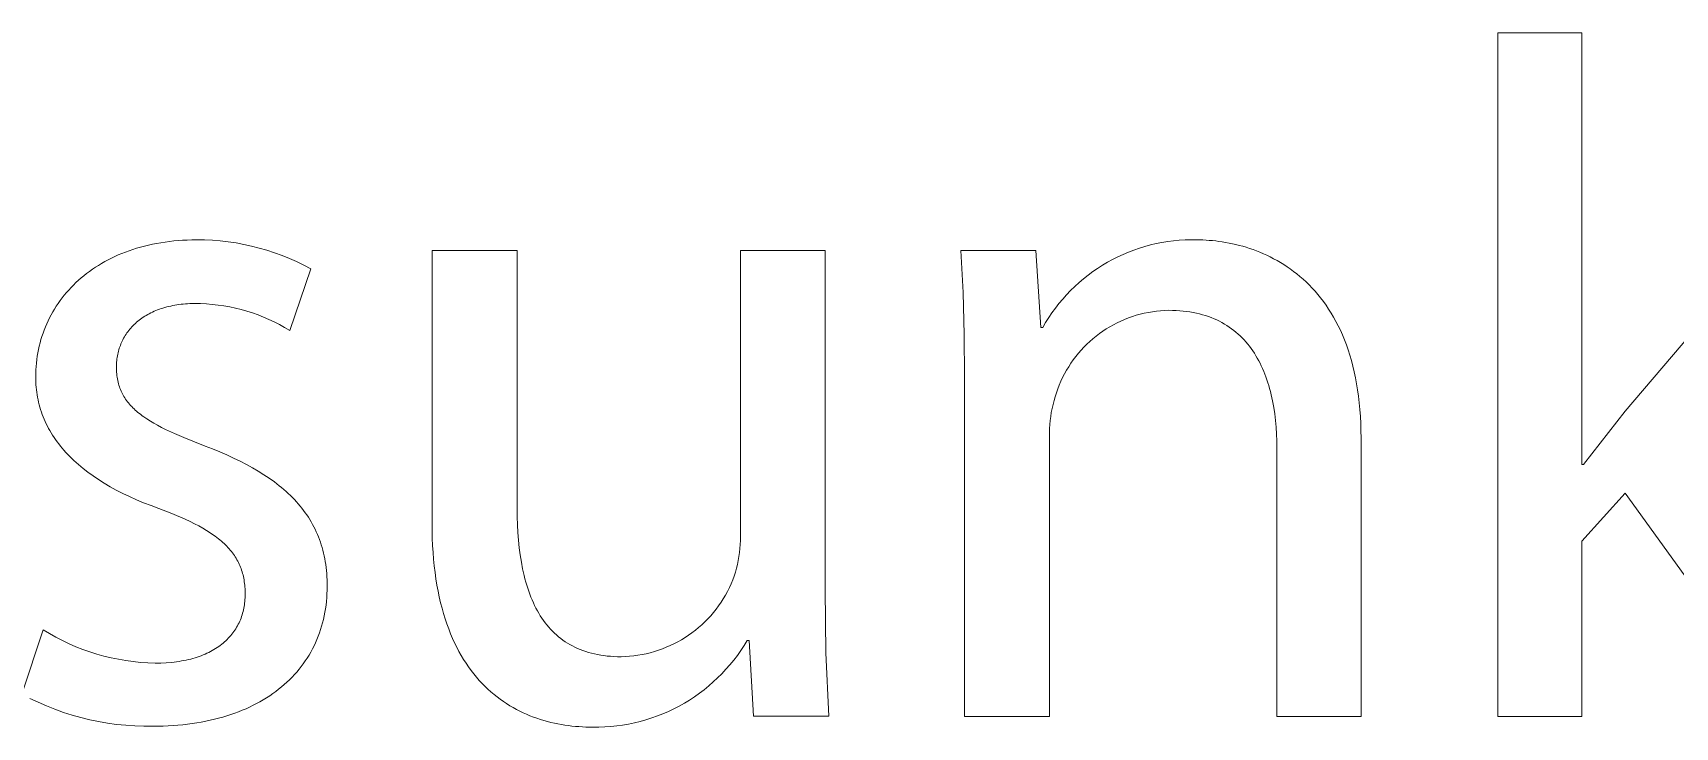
# Model space of a CAD drawing. Header units: millimetres. Extents: x -1283 to 2747, y -259 to 2557.
# Drawn here: x 1832.7 to 1901.5, y -191.6 to -162.5 of the extents above; entities that cross this region are included whole.
import ezdxf

# ---------------------------------------------------------------- set-up
doc = ezdxf.new("R2010")
doc.units = ezdxf.units.MM
doc.header["$MEASUREMENT"] = 0
doc.layers.add('Domyślny', color=7, linetype='Continuous', true_color=0x000000)

msp = doc.modelspace()

# ---------------------------------------------------------------- linework, layer by layer
at = {"layer": 'Domyślny', "color": 18, "lineweight": 15, "true_color": 0x000000}
for p, q in [((1894.055, -191.175), (1894.055, -162.522)), ((1894.055, -162.522), (1897.571, -162.522)), ((1897.571, -162.522), (1897.571, -180.613)), ((1837.86, -171.349), (1838.036, -171.318)), ((1838.036, -171.318), (1838.214, -171.291)), ((1838.214, -171.291), (1838.394, -171.267)), ((1838.394, -171.267), (1838.577, -171.247)), ((1838.577, -171.247), (1838.763, -171.23)), ((1838.763, -171.23), (1838.951, -171.217)), ((1838.951, -171.217), (1839.142, -171.208)), ((1839.142, -171.208), (1839.335, -171.202)), ((1839.335, -171.202), (1839.531, -171.2)), ((1839.531, -171.2), (1839.864, -171.204)), ((1839.864, -171.204), (1840.197, -171.219)), ((1840.197, -171.219), (1840.528, -171.245)), ((1840.528, -171.245), (1840.859, -171.283)), ((1840.859, -171.283), (1841.189, -171.331)), ((1841.189, -171.331), (1841.516, -171.391)), ((1879.746, -171.358), (1879.985, -171.311)), ((1879.985, -171.311), (1880.226, -171.272)), ((1880.226, -171.272), (1880.468, -171.241)), ((1880.468, -171.241), (1880.711, -171.218)), ((1880.711, -171.218), (1880.954, -171.204)), ((1880.954, -171.204), (1881.198, -171.198)), ((1881.198, -171.198), (1881.442, -171.2)), ((1881.442, -171.2), (1881.57, -171.201)), ((1881.57, -171.201), (1881.699, -171.205)), ((1881.699, -171.205), (1881.831, -171.211)), ((1881.831, -171.211), (1881.964, -171.22)), ((1881.964, -171.22), (1882.099, -171.231)), ((1882.099, -171.231), (1882.236, -171.246)), ((1882.236, -171.246), (1882.373, -171.263)), ((1882.373, -171.263), (1882.513, -171.283)), ((1882.513, -171.283), (1882.653, -171.306)), ((1882.653, -171.306), (1882.794, -171.332)), ((1882.794, -171.332), (1882.936, -171.361)), ((1835.825, -172.039), (1835.964, -171.968)), ((1835.964, -171.968), (1836.107, -171.9)), ((1836.107, -171.9), (1836.253, -171.834)), ((1836.253, -171.834), (1836.401, -171.772)), ((1836.401, -171.772), (1836.552, -171.712)), ((1836.552, -171.712), (1836.706, -171.656)), ((1836.706, -171.656), (1836.863, -171.603)), ((1836.863, -171.603), (1837.022, -171.552)), ((1837.022, -171.552), (1837.185, -171.505)), ((1837.185, -171.505), (1837.35, -171.461)), ((1837.35, -171.461), (1837.517, -171.42)), ((1837.517, -171.42), (1837.687, -171.383)), ((1837.687, -171.383), (1837.86, -171.349)), ((1841.516, -171.391), (1841.841, -171.461)), ((1841.841, -171.461), (1842.164, -171.543)), ((1842.164, -171.543), (1842.484, -171.635)), ((1842.484, -171.635), (1842.801, -171.738)), ((1842.801, -171.738), (1843.114, -171.851)), ((1843.114, -171.851), (1843.423, -171.975)), ((1843.423, -171.975), (1843.727, -172.109)), ((1849.401, -183.077), (1849.401, -171.643)), ((1849.401, -171.643), (1852.97, -171.643)), ((1852.97, -171.643), (1852.97, -182.46)), ((1862.325, -183.628), (1862.325, -171.643)), ((1862.325, -171.643), (1865.868, -171.643)), ((1865.868, -171.643), (1865.868, -185.855)), ((1871.649, -173.408), (1871.551, -171.643)), ((1871.551, -171.643), (1874.705, -171.643)), ((1874.705, -171.643), (1874.906, -174.877)), ((1877.702, -172.139), (1877.916, -172.022)), ((1877.916, -172.022), (1878.134, -171.912)), ((1878.134, -171.912), (1878.356, -171.81)), ((1878.356, -171.81), (1878.58, -171.715)), ((1878.58, -171.715), (1878.808, -171.628)), ((1878.808, -171.628), (1879.039, -171.549)), ((1879.039, -171.549), (1879.272, -171.477)), ((1879.272, -171.477), (1879.508, -171.414)), ((1879.508, -171.414), (1879.746, -171.358)), ((1882.936, -171.361), (1883.079, -171.394)), ((1883.079, -171.394), (1883.223, -171.43)), ((1883.223, -171.43), (1883.367, -171.469)), ((1883.367, -171.469), (1883.511, -171.512)), ((1883.511, -171.512), (1883.656, -171.558)), ((1883.656, -171.558), (1883.801, -171.608)), ((1883.801, -171.608), (1883.945, -171.662)), ((1883.945, -171.662), (1884.09, -171.719)), ((1884.09, -171.719), (1884.234, -171.781)), ((1884.234, -171.781), (1884.378, -171.846)), ((1884.378, -171.846), (1884.522, -171.915)), ((1884.522, -171.915), (1884.664, -171.989)), ((1884.664, -171.989), (1884.806, -172.066)), ((1899.396, -178.385), (1905.113, -171.648)), ((1834.698, -172.798), (1834.811, -172.703)), ((1834.811, -172.703), (1834.927, -172.612)), ((1834.927, -172.612), (1835.046, -172.522)), ((1835.046, -172.522), (1835.169, -172.435)), ((1835.169, -172.435), (1835.294, -172.351)), ((1835.294, -172.351), (1835.422, -172.269)), ((1835.422, -172.269), (1835.553, -172.189)), ((1835.553, -172.189), (1835.688, -172.113)), ((1835.688, -172.113), (1835.825, -172.039)), ((1844.322, -172.408), (1843.436, -174.998)), ((1843.727, -172.109), (1844.027, -172.254)), ((1844.027, -172.254), (1844.322, -172.408)), ((1876.698, -172.83), (1876.889, -172.678)), ((1876.889, -172.678), (1877.086, -172.533)), ((1877.086, -172.533), (1877.287, -172.395)), ((1877.287, -172.395), (1877.492, -172.263)), ((1877.492, -172.263), (1877.702, -172.139)), ((1884.806, -172.066), (1884.947, -172.148)), ((1884.947, -172.148), (1885.087, -172.234)), ((1885.087, -172.234), (1885.225, -172.325)), ((1885.225, -172.325), (1885.363, -172.42)), ((1885.363, -172.42), (1885.499, -172.52)), ((1885.499, -172.52), (1885.633, -172.624)), ((1885.633, -172.624), (1885.765, -172.734)), ((1834.083, -173.411), (1834.177, -173.304)), ((1834.177, -173.304), (1834.275, -173.198)), ((1834.275, -173.198), (1834.376, -173.095)), ((1834.376, -173.095), (1834.48, -172.993)), ((1834.48, -172.993), (1834.587, -172.894)), ((1834.587, -172.894), (1834.698, -172.798)), ((1871.703, -175.176), (1871.649, -173.408)), ((1875.988, -173.499), (1876.157, -173.323)), ((1876.157, -173.323), (1876.332, -173.152)), ((1876.332, -173.152), (1876.512, -172.988)), ((1876.512, -172.988), (1876.698, -172.83)), ((1885.765, -172.734), (1885.896, -172.847)), ((1885.896, -172.847), (1886.025, -172.966)), ((1886.025, -172.966), (1886.152, -173.09)), ((1886.152, -173.09), (1886.276, -173.219)), ((1886.276, -173.219), (1886.398, -173.353)), ((1886.398, -173.353), (1886.518, -173.492)), ((1833.582, -174.099), (1833.658, -173.98)), ((1833.658, -173.98), (1833.736, -173.862)), ((1833.736, -173.862), (1833.818, -173.747)), ((1833.818, -173.747), (1833.903, -173.633)), ((1833.903, -173.633), (1833.991, -173.521)), ((1833.991, -173.521), (1834.083, -173.411)), ((1838.05, -174.082), (1837.975, -174.108)), ((1838.127, -174.057), (1838.05, -174.082)), ((1838.205, -174.034), (1838.127, -174.057)), ((1838.285, -174.012), (1838.205, -174.034)), ((1838.366, -173.992), (1838.285, -174.012)), ((1838.449, -173.973), (1838.366, -173.992)), ((1838.533, -173.956), (1838.449, -173.973)), ((1838.618, -173.94), (1838.533, -173.956)), ((1838.705, -173.926), (1838.618, -173.94)), ((1838.793, -173.913), (1838.705, -173.926)), ((1838.883, -173.902), (1838.793, -173.913)), ((1838.974, -173.892), (1838.883, -173.902)), ((1839.067, -173.885), (1838.974, -173.892)), ((1839.16, -173.879), (1839.067, -173.885)), ((1839.256, -173.874), (1839.16, -173.879)), ((1839.352, -173.872), (1839.256, -173.874)), ((1839.451, -173.871), (1839.352, -173.872)), ((1839.697, -173.874), (1839.451, -173.871)), ((1839.944, -173.885), (1839.697, -173.874)), ((1840.19, -173.904), (1839.944, -173.885)), ((1840.435, -173.932), (1840.19, -173.904)), ((1840.68, -173.967), (1840.435, -173.932)), ((1840.923, -174.011), (1840.68, -173.967)), ((1841.164, -174.062), (1840.923, -174.011)), ((1841.404, -174.121), (1841.164, -174.062)), ((1875.376, -174.258), (1875.519, -174.06)), ((1875.519, -174.06), (1875.669, -173.868)), ((1875.669, -173.868), (1875.826, -173.68)), ((1875.826, -173.68), (1875.988, -173.499)), ((1886.518, -173.492), (1886.634, -173.637)), ((1886.634, -173.637), (1886.749, -173.787)), ((1886.749, -173.787), (1886.86, -173.942)), ((1886.86, -173.942), (1886.968, -174.103)), ((1833.201, -174.851), (1833.256, -174.722)), ((1833.256, -174.722), (1833.315, -174.594)), ((1833.315, -174.594), (1833.376, -174.468)), ((1833.376, -174.468), (1833.442, -174.343)), ((1833.442, -174.343), (1833.51, -174.22)), ((1833.51, -174.22), (1833.582, -174.099)), ((1836.922, -174.749), (1836.874, -174.796)), ((1836.972, -174.702), (1836.922, -174.749)), ((1837.023, -174.656), (1836.972, -174.702)), ((1837.076, -174.611), (1837.023, -174.656)), ((1837.13, -174.567), (1837.076, -174.611)), ((1837.186, -174.525), (1837.13, -174.567)), ((1837.244, -174.483), (1837.186, -174.525)), ((1837.303, -174.443), (1837.244, -174.483)), ((1837.363, -174.404), (1837.303, -174.443)), ((1837.425, -174.366), (1837.363, -174.404)), ((1837.489, -174.329), (1837.425, -174.366)), ((1837.554, -174.294), (1837.489, -174.329)), ((1837.62, -174.26), (1837.554, -174.294)), ((1837.688, -174.227), (1837.62, -174.26)), ((1837.757, -174.195), (1837.688, -174.227)), ((1837.828, -174.165), (1837.757, -174.195)), ((1837.901, -174.136), (1837.828, -174.165)), ((1837.975, -174.108), (1837.901, -174.136)), ((1841.641, -174.188), (1841.404, -174.121)), ((1841.877, -174.263), (1841.641, -174.188)), ((1842.109, -174.346), (1841.877, -174.263)), ((1842.339, -174.436), (1842.109, -174.346)), ((1842.566, -174.534), (1842.339, -174.436)), ((1842.789, -174.639), (1842.566, -174.534)), ((1843.009, -174.752), (1842.789, -174.639)), ((1843.225, -174.871), (1843.009, -174.752)), ((1874.987, -174.877), (1875.11, -174.666)), ((1875.11, -174.666), (1875.239, -174.46)), ((1875.239, -174.46), (1875.376, -174.258)), ((1877.95, -174.758), (1877.799, -174.843)), ((1878.104, -174.678), (1877.95, -174.758)), ((1878.261, -174.604), (1878.104, -174.678)), ((1878.419, -174.535), (1878.261, -174.604)), ((1878.581, -174.471), (1878.419, -174.535)), ((1878.744, -174.413), (1878.581, -174.471)), ((1878.909, -174.361), (1878.744, -174.413)), ((1879.076, -174.315), (1878.909, -174.361)), ((1879.244, -174.274), (1879.076, -174.315)), ((1879.414, -174.239), (1879.244, -174.274)), ((1879.585, -174.21), (1879.414, -174.239)), ((1879.756, -174.187), (1879.585, -174.21)), ((1879.929, -174.169), (1879.756, -174.187)), ((1880.102, -174.158), (1879.929, -174.169)), ((1880.275, -174.153), (1880.102, -174.158)), ((1880.43, -174.155), (1880.275, -174.153)), ((1880.582, -174.16), (1880.43, -174.155)), ((1880.73, -174.17), (1880.582, -174.16)), ((1880.876, -174.183), (1880.73, -174.17)), ((1881.019, -174.2), (1880.876, -174.183)), ((1881.158, -174.22), (1881.019, -174.2)), ((1881.295, -174.244), (1881.158, -174.22)), ((1881.428, -174.271), (1881.295, -174.244)), ((1881.559, -174.302), (1881.428, -174.271)), ((1881.687, -174.336), (1881.559, -174.302)), ((1881.811, -174.374), (1881.687, -174.336)), ((1881.933, -174.415), (1881.811, -174.374)), ((1882.052, -174.459), (1881.933, -174.415)), ((1882.168, -174.507), (1882.052, -174.459)), ((1882.281, -174.557), (1882.168, -174.507)), ((1882.391, -174.611), (1882.281, -174.557)), ((1882.499, -174.668), (1882.391, -174.611)), ((1882.603, -174.727), (1882.499, -174.668)), ((1882.705, -174.79), (1882.603, -174.727)), ((1886.968, -174.103), (1887.073, -174.269)), ((1887.073, -174.269), (1887.175, -174.441)), ((1887.175, -174.441), (1887.274, -174.619)), ((1887.274, -174.619), (1887.368, -174.803)), ((1832.976, -175.519), (1833.014, -175.383)), ((1833.014, -175.383), (1833.056, -175.248)), ((1833.056, -175.248), (1833.101, -175.114)), ((1833.101, -175.114), (1833.149, -174.982)), ((1833.149, -174.982), (1833.201, -174.851)), ((1836.419, -175.442), (1836.391, -175.501)), ((1836.448, -175.384), (1836.419, -175.442)), ((1836.479, -175.326), (1836.448, -175.384)), ((1836.511, -175.269), (1836.479, -175.326)), ((1836.545, -175.213), (1836.511, -175.269)), ((1836.581, -175.158), (1836.545, -175.213)), ((1836.618, -175.104), (1836.581, -175.158)), ((1836.657, -175.05), (1836.618, -175.104)), ((1836.697, -174.998), (1836.657, -175.05)), ((1836.739, -174.946), (1836.697, -174.998)), ((1836.782, -174.895), (1836.739, -174.946)), ((1836.827, -174.845), (1836.782, -174.895)), ((1836.874, -174.796), (1836.827, -174.845)), ((1843.436, -174.998), (1843.225, -174.871)), ((1871.712, -176.944), (1871.703, -175.176)), ((1874.906, -174.877), (1874.987, -174.877)), ((1876.963, -175.457), (1876.837, -175.575)), ((1877.093, -175.343), (1876.963, -175.457)), ((1877.227, -175.233), (1877.093, -175.343)), ((1877.365, -175.128), (1877.227, -175.233)), ((1877.507, -175.028), (1877.365, -175.128)), ((1877.651, -174.933), (1877.507, -175.028)), ((1877.799, -174.843), (1877.651, -174.933)), ((1882.804, -174.856), (1882.705, -174.79)), ((1882.901, -174.924), (1882.804, -174.856)), ((1882.995, -174.996), (1882.901, -174.924)), ((1883.086, -175.07), (1882.995, -174.996)), ((1883.174, -175.147), (1883.086, -175.07)), ((1883.26, -175.227), (1883.174, -175.147)), ((1883.343, -175.309), (1883.26, -175.227)), ((1883.424, -175.394), (1883.343, -175.309)), ((1883.502, -175.481), (1883.424, -175.394)), ((1887.368, -174.803), (1887.46, -174.992)), ((1887.46, -174.992), (1887.547, -175.188)), ((1887.547, -175.188), (1887.631, -175.39)), ((1887.631, -175.39), (1887.71, -175.598)), ((1832.84, -176.219), (1832.86, -176.077)), ((1832.86, -176.077), (1832.884, -175.936)), ((1832.884, -175.936), (1832.911, -175.796)), ((1832.911, -175.796), (1832.942, -175.657)), ((1832.942, -175.657), (1832.976, -175.519)), ((1836.207, -176.128), (1836.197, -176.193)), ((1836.218, -176.062), (1836.207, -176.128)), ((1836.23, -175.998), (1836.218, -176.062)), ((1836.245, -175.934), (1836.23, -175.998)), ((1836.261, -175.87), (1836.245, -175.934)), ((1836.278, -175.807), (1836.261, -175.87)), ((1836.298, -175.745), (1836.278, -175.807)), ((1836.319, -175.683), (1836.298, -175.745)), ((1836.341, -175.622), (1836.319, -175.683)), ((1836.365, -175.561), (1836.341, -175.622)), ((1836.391, -175.501), (1836.365, -175.561)), ((1876.374, -176.09), (1876.27, -176.229)), ((1876.483, -175.956), (1876.374, -176.09)), ((1876.596, -175.825), (1876.483, -175.956)), ((1876.714, -175.698), (1876.596, -175.825)), ((1876.837, -175.575), (1876.714, -175.698)), ((1883.578, -175.571), (1883.502, -175.481)), ((1883.651, -175.663), (1883.578, -175.571)), ((1883.721, -175.758), (1883.651, -175.663)), ((1883.789, -175.855), (1883.721, -175.758)), ((1883.855, -175.955), (1883.789, -175.855)), ((1883.918, -176.056), (1883.855, -175.955)), ((1883.979, -176.16), (1883.918, -176.056)), ((1884.037, -176.266), (1883.979, -176.16)), ((1887.71, -175.598), (1887.785, -175.812)), ((1887.785, -175.812), (1887.856, -176.032)), ((1887.856, -176.032), (1887.923, -176.259)), ((1832.794, -176.944), (1832.796, -176.797)), ((1832.796, -176.797), (1832.801, -176.651)), ((1832.801, -176.651), (1832.811, -176.506)), ((1832.811, -176.506), (1832.823, -176.362)), ((1832.823, -176.362), (1832.84, -176.219)), ((1836.177, -176.46), (1836.176, -176.528)), ((1836.176, -176.528), (1836.177, -176.604)), ((1836.179, -176.393), (1836.177, -176.46)), ((1836.177, -176.604), (1836.179, -176.678)), ((1836.184, -176.326), (1836.179, -176.393)), ((1836.179, -176.678), (1836.184, -176.751)), ((1836.19, -176.259), (1836.184, -176.326)), ((1836.184, -176.751), (1836.19, -176.822)), ((1836.197, -176.193), (1836.19, -176.259)), ((1836.19, -176.822), (1836.197, -176.893)), ((1875.902, -176.816), (1875.823, -176.97)), ((1875.987, -176.664), (1875.902, -176.816)), ((1876.076, -176.516), (1875.987, -176.664)), ((1876.171, -176.371), (1876.076, -176.516)), ((1876.27, -176.229), (1876.171, -176.371)), ((1884.093, -176.375), (1884.037, -176.266)), ((1884.147, -176.485), (1884.093, -176.375)), ((1884.198, -176.597), (1884.147, -176.485)), ((1884.247, -176.712), (1884.198, -176.597)), ((1884.294, -176.828), (1884.247, -176.712)), ((1884.339, -176.946), (1884.294, -176.828)), ((1887.923, -176.259), (1887.985, -176.492)), ((1887.985, -176.492), (1888.042, -176.732)), ((1888.042, -176.732), (1888.094, -176.978)), ((1832.795, -177.053), (1832.794, -176.944)), ((1832.799, -177.162), (1832.795, -177.053)), ((1832.805, -177.27), (1832.799, -177.162)), ((1832.813, -177.377), (1832.805, -177.27)), ((1832.824, -177.484), (1832.813, -177.377)), ((1832.838, -177.59), (1832.824, -177.484)), ((1836.197, -176.893), (1836.207, -176.962)), ((1836.207, -176.962), (1836.218, -177.03)), ((1836.218, -177.03), (1836.231, -177.097)), ((1836.231, -177.097), (1836.246, -177.163)), ((1836.246, -177.163), (1836.262, -177.228)), ((1836.262, -177.228), (1836.281, -177.291)), ((1836.281, -177.291), (1836.301, -177.354)), ((1836.301, -177.354), (1836.322, -177.416)), ((1836.322, -177.416), (1836.346, -177.477)), ((1836.346, -177.477), (1836.371, -177.536)), ((1836.371, -177.536), (1836.398, -177.595)), ((1871.712, -191.183), (1871.712, -176.944)), ((1875.619, -177.447), (1875.562, -177.611)), ((1875.682, -177.286), (1875.619, -177.447)), ((1875.75, -177.127), (1875.682, -177.286)), ((1875.823, -176.97), (1875.75, -177.127)), ((1884.381, -177.066), (1884.339, -176.946)), ((1884.421, -177.187), (1884.381, -177.066)), ((1884.459, -177.311), (1884.421, -177.187)), ((1884.495, -177.436), (1884.459, -177.311)), ((1884.529, -177.563), (1884.495, -177.436)), ((1888.094, -176.978), (1888.142, -177.232)), ((1888.142, -177.232), (1888.184, -177.491)), ((1888.184, -177.491), (1888.221, -177.758)), ((1832.853, -177.695), (1832.838, -177.59)), ((1832.872, -177.8), (1832.853, -177.695)), ((1832.892, -177.905), (1832.872, -177.8)), ((1832.916, -178.008), (1832.892, -177.905)), ((1832.941, -178.111), (1832.916, -178.008)), ((1832.969, -178.213), (1832.941, -178.111)), ((1833, -178.315), (1832.969, -178.213)), ((1836.398, -177.595), (1836.427, -177.653)), ((1836.427, -177.653), (1836.458, -177.71)), ((1836.458, -177.71), (1836.49, -177.766)), ((1836.49, -177.766), (1836.525, -177.822)), ((1836.525, -177.822), (1836.561, -177.876)), ((1836.561, -177.876), (1836.599, -177.93)), ((1836.599, -177.93), (1836.638, -177.983)), ((1836.638, -177.983), (1836.68, -178.036)), ((1836.68, -178.036), (1836.723, -178.087)), ((1836.723, -178.087), (1836.768, -178.138)), ((1836.768, -178.138), (1836.815, -178.189)), ((1836.815, -178.189), (1836.864, -178.239)), ((1875.419, -178.101), (1875.382, -178.266)), ((1875.462, -177.938), (1875.419, -178.101)), ((1875.51, -177.776), (1875.462, -177.938)), ((1875.562, -177.611), (1875.51, -177.776)), ((1884.561, -177.691), (1884.529, -177.563)), ((1884.59, -177.821), (1884.561, -177.691)), ((1884.618, -177.953), (1884.59, -177.821)), ((1884.666, -178.22), (1884.618, -177.953)), ((1884.707, -178.492), (1884.666, -178.22)), ((1888.221, -177.758), (1888.253, -178.032)), ((1888.253, -178.032), (1888.279, -178.313)), ((1833.033, -178.416), (1833, -178.315)), ((1833.069, -178.516), (1833.033, -178.416)), ((1833.107, -178.616), (1833.069, -178.516)), ((1833.147, -178.714), (1833.107, -178.616)), ((1833.19, -178.813), (1833.147, -178.714)), ((1833.236, -178.91), (1833.19, -178.813)), ((1833.284, -179.007), (1833.236, -178.91)), ((1836.864, -178.239), (1836.915, -178.288)), ((1836.915, -178.288), (1836.968, -178.336)), ((1836.968, -178.336), (1837.022, -178.385)), ((1837.022, -178.385), (1837.078, -178.432)), ((1837.078, -178.432), (1837.137, -178.479)), ((1837.137, -178.479), (1837.197, -178.526)), ((1837.197, -178.526), (1837.259, -178.572)), ((1837.259, -178.572), (1837.322, -178.618)), ((1837.322, -178.618), (1837.456, -178.708)), ((1837.456, -178.708), (1837.597, -178.798)), ((1837.597, -178.798), (1837.745, -178.886)), ((1837.745, -178.886), (1837.901, -178.973)), ((1875.301, -178.766), (1875.285, -178.934)), ((1875.322, -178.598), (1875.301, -178.766)), ((1875.349, -178.432), (1875.322, -178.598)), ((1875.382, -178.266), (1875.349, -178.432)), ((1884.74, -178.77), (1884.707, -178.492)), ((1884.765, -179.052), (1884.74, -178.77)), ((1888.279, -178.313), (1888.3, -178.601)), ((1888.3, -178.601), (1888.315, -178.896)), ((1888.315, -178.896), (1888.324, -179.198)), ((1897.652, -180.613), (1899.396, -178.385)), ((1833.334, -179.103), (1833.284, -179.007)), ((1833.387, -179.198), (1833.334, -179.103)), ((1833.443, -179.293), (1833.387, -179.198)), ((1833.501, -179.386), (1833.443, -179.293)), ((1833.562, -179.48), (1833.501, -179.386)), ((1833.625, -179.572), (1833.562, -179.48)), ((1833.69, -179.663), (1833.625, -179.572)), ((1837.901, -178.973), (1838.065, -179.06)), ((1838.065, -179.06), (1838.237, -179.146)), ((1838.237, -179.146), (1838.604, -179.317)), ((1838.604, -179.317), (1839.002, -179.49)), ((1839.002, -179.49), (1839.893, -179.843)), ((1875.274, -179.103), (1875.269, -179.271)), ((1875.269, -179.271), (1875.269, -179.44)), ((1875.269, -179.44), (1875.269, -191.183)), ((1875.285, -178.934), (1875.274, -179.103)), ((1884.783, -179.339), (1884.765, -179.052)), ((1884.794, -179.629), (1884.783, -179.339)), ((1888.324, -179.198), (1888.327, -179.507)), ((1888.327, -179.507), (1888.327, -191.183)), ((1833.759, -179.754), (1833.69, -179.663)), ((1833.829, -179.844), (1833.759, -179.754)), ((1833.903, -179.934), (1833.829, -179.844)), ((1833.979, -180.022), (1833.903, -179.934)), ((1834.057, -180.11), (1833.979, -180.022)), ((1834.138, -180.197), (1834.057, -180.11)), ((1834.222, -180.283), (1834.138, -180.197)), ((1834.308, -180.368), (1834.222, -180.283)), ((1839.893, -179.843), (1840.206, -179.965)), ((1840.206, -179.965), (1840.508, -180.089)), ((1840.508, -180.089), (1840.801, -180.217)), ((1840.801, -180.217), (1841.084, -180.347)), ((1884.797, -179.923), (1884.794, -179.629)), ((1884.797, -191.183), (1884.797, -179.923)), ((1834.397, -180.452), (1834.308, -180.368)), ((1834.488, -180.536), (1834.397, -180.452)), ((1834.582, -180.619), (1834.488, -180.536)), ((1834.678, -180.701), (1834.582, -180.619)), ((1834.778, -180.782), (1834.678, -180.701)), ((1834.984, -180.942), (1834.778, -180.782)), ((1835.2, -181.098), (1834.984, -180.942)), ((1841.084, -180.347), (1841.358, -180.479)), ((1841.358, -180.479), (1841.621, -180.615)), ((1841.621, -180.615), (1841.875, -180.755)), ((1841.875, -180.755), (1842.119, -180.897)), ((1842.119, -180.897), (1842.353, -181.043)), ((1897.571, -180.613), (1897.652, -180.613)), ((1835.427, -181.251), (1835.2, -181.098)), ((1835.665, -181.4), (1835.427, -181.251)), ((1835.913, -181.546), (1835.665, -181.4)), ((1836.171, -181.688), (1835.913, -181.546)), ((1842.353, -181.043), (1842.578, -181.193)), ((1842.578, -181.193), (1842.793, -181.347)), ((1842.793, -181.347), (1842.896, -181.425)), ((1842.896, -181.425), (1842.998, -181.505)), ((1842.998, -181.505), (1843.096, -181.585)), ((1843.096, -181.585), (1843.193, -181.666)), ((1836.44, -181.826), (1836.171, -181.688)), ((1836.72, -181.96), (1836.44, -181.826)), ((1837.011, -182.091), (1836.72, -181.96)), ((1837.312, -182.218), (1837.011, -182.091)), ((1837.625, -182.341), (1837.312, -182.218)), ((1837.947, -182.46), (1837.625, -182.341)), ((1843.193, -181.666), (1843.286, -181.749)), ((1843.286, -181.749), (1843.378, -181.833)), ((1843.378, -181.833), (1843.467, -181.917)), ((1843.467, -181.917), (1843.553, -182.003)), ((1843.553, -182.003), (1843.637, -182.09)), ((1843.637, -182.09), (1843.718, -182.178)), ((1843.718, -182.178), (1843.797, -182.267)), ((1843.797, -182.267), (1843.874, -182.358)), ((1899.396, -181.821), (1897.571, -183.834)), ((1906.133, -191.175), (1899.396, -181.821)), ((1838.422, -182.641), (1837.947, -182.46)), ((1838.858, -182.823), (1838.422, -182.641)), ((1839.063, -182.914), (1838.858, -182.823)), ((1839.259, -183.006), (1839.063, -182.914)), ((1839.445, -183.098), (1839.259, -183.006)), ((1843.874, -182.358), (1843.948, -182.45)), ((1843.948, -182.45), (1844.019, -182.543)), ((1844.019, -182.543), (1844.088, -182.637)), ((1844.088, -182.637), (1844.155, -182.732)), ((1844.155, -182.732), (1844.219, -182.829)), ((1844.219, -182.829), (1844.281, -182.927)), ((1844.281, -182.927), (1844.34, -183.026)), ((1844.34, -183.026), (1844.396, -183.127)), ((1852.97, -182.46), (1852.974, -182.804)), ((1852.974, -182.804), (1852.984, -183.14)), ((1839.623, -183.192), (1839.445, -183.098)), ((1839.793, -183.286), (1839.623, -183.192)), ((1839.953, -183.382), (1839.793, -183.286)), ((1840.106, -183.479), (1839.953, -183.382)), ((1840.25, -183.577), (1840.106, -183.479)), ((1840.319, -183.626), (1840.25, -183.577)), ((1840.386, -183.677), (1840.319, -183.626)), ((1840.451, -183.727), (1840.386, -183.677)), ((1840.514, -183.778), (1840.451, -183.727)), ((1844.396, -183.127), (1844.45, -183.229)), ((1844.45, -183.229), (1844.502, -183.333)), ((1844.502, -183.333), (1844.551, -183.438)), ((1844.551, -183.438), (1844.598, -183.544)), ((1844.598, -183.544), (1844.642, -183.652)), ((1844.642, -183.652), (1844.683, -183.761)), ((1849.411, -183.704), (1849.401, -183.077)), ((1849.424, -184.006), (1849.411, -183.704)), ((1852.984, -183.14), (1853.001, -183.469)), ((1853.001, -183.469), (1853.025, -183.79)), ((1862.323, -183.797), (1862.325, -183.628)), ((1840.575, -183.829), (1840.514, -183.778)), ((1840.634, -183.881), (1840.575, -183.829)), ((1840.691, -183.934), (1840.634, -183.881)), ((1840.746, -183.987), (1840.691, -183.934)), ((1840.799, -184.04), (1840.746, -183.987)), ((1840.85, -184.094), (1840.799, -184.04)), ((1840.899, -184.148), (1840.85, -184.094)), ((1840.947, -184.204), (1840.899, -184.148)), ((1840.992, -184.259), (1840.947, -184.204)), ((1841.036, -184.316), (1840.992, -184.259)), ((1841.078, -184.373), (1841.036, -184.316)), ((1841.118, -184.43), (1841.078, -184.373)), ((1844.683, -183.761), (1844.722, -183.872)), ((1844.722, -183.872), (1844.759, -183.984)), ((1844.759, -183.984), (1844.793, -184.097)), ((1844.793, -184.097), (1844.825, -184.213)), ((1844.825, -184.213), (1844.854, -184.329)), ((1844.854, -184.329), (1844.88, -184.448)), ((1849.443, -184.301), (1849.424, -184.006)), ((1849.466, -184.589), (1849.443, -184.301)), ((1853.025, -183.79), (1853.057, -184.104)), ((1853.057, -184.104), (1853.096, -184.409)), ((1853.096, -184.409), (1853.142, -184.706)), ((1862.26, -184.471), (1862.284, -184.303)), ((1862.284, -184.303), (1862.302, -184.135)), ((1862.302, -184.135), (1862.315, -183.966)), ((1862.315, -183.966), (1862.323, -183.797)), ((1897.571, -183.834), (1897.571, -191.175)), ((1841.156, -184.489), (1841.118, -184.43)), ((1841.193, -184.548), (1841.156, -184.489)), ((1841.227, -184.607), (1841.193, -184.548)), ((1841.26, -184.668), (1841.227, -184.607)), ((1841.292, -184.729), (1841.26, -184.668)), ((1841.321, -184.791), (1841.292, -184.729)), ((1841.349, -184.854), (1841.321, -184.791)), ((1841.375, -184.917), (1841.349, -184.854)), ((1841.399, -184.982), (1841.375, -184.917)), ((1841.422, -185.047), (1841.399, -184.982)), ((1841.443, -185.113), (1841.422, -185.047)), ((1844.88, -184.448), (1844.904, -184.568)), ((1844.904, -184.568), (1844.926, -184.689)), ((1844.926, -184.689), (1844.945, -184.812)), ((1844.945, -184.812), (1844.961, -184.937)), ((1844.961, -184.937), (1844.975, -185.063)), ((1844.975, -185.063), (1844.986, -185.192)), ((1849.494, -184.87), (1849.466, -184.589)), ((1849.527, -185.143), (1849.494, -184.87)), ((1853.142, -184.706), (1853.197, -184.993)), ((1853.197, -184.993), (1853.259, -185.273)), ((1862.109, -185.131), (1862.155, -184.968)), ((1862.155, -184.968), (1862.195, -184.804)), ((1862.195, -184.804), (1862.23, -184.638)), ((1862.23, -184.638), (1862.26, -184.471)), ((1841.462, -185.18), (1841.443, -185.113)), ((1841.48, -185.247), (1841.462, -185.18)), ((1841.496, -185.316), (1841.48, -185.247)), ((1841.51, -185.386), (1841.496, -185.316)), ((1841.523, -185.456), (1841.51, -185.386)), ((1841.535, -185.528), (1841.523, -185.456)), ((1841.544, -185.6), (1841.535, -185.528)), ((1841.553, -185.674), (1841.544, -185.6)), ((1841.559, -185.748), (1841.553, -185.674)), ((1841.564, -185.824), (1841.559, -185.748)), ((1844.986, -185.192), (1844.995, -185.321)), ((1844.995, -185.321), (1845.002, -185.453)), ((1845.002, -185.453), (1845.005, -185.586)), ((1845.005, -185.586), (1845.007, -185.721)), ((1845.007, -185.721), (1845.005, -185.881)), ((1849.565, -185.41), (1849.527, -185.143)), ((1849.607, -185.669), (1849.565, -185.41)), ((1849.654, -185.922), (1849.607, -185.669)), ((1853.259, -185.273), (1853.294, -185.409)), ((1853.294, -185.409), (1853.33, -185.542)), ((1853.33, -185.542), (1853.369, -185.674)), ((1853.369, -185.674), (1853.409, -185.803)), ((1861.78, -185.935), (1861.86, -185.777)), ((1861.86, -185.777), (1861.934, -185.616)), ((1861.934, -185.616), (1862.003, -185.453)), ((1862.003, -185.453), (1862.059, -185.293)), ((1862.059, -185.293), (1862.109, -185.131)), ((1841.539, -186.5), (1841.549, -186.428)), ((1841.549, -186.428), (1841.557, -186.354)), ((1841.557, -186.354), (1841.563, -186.281)), ((1841.563, -186.281), (1841.567, -186.207)), ((1841.568, -185.9), (1841.564, -185.824)), ((1841.567, -186.207), (1841.57, -186.132)), ((1841.57, -185.978), (1841.568, -185.9)), ((1841.571, -186.057), (1841.57, -185.978)), ((1841.57, -186.132), (1841.571, -186.057)), ((1844.976, -186.353), (1844.958, -186.507)), ((1844.989, -186.198), (1844.976, -186.353)), ((1844.999, -186.04), (1844.989, -186.198)), ((1845.005, -185.881), (1844.999, -186.04)), ((1849.705, -186.168), (1849.654, -185.922)), ((1849.76, -186.408), (1849.705, -186.168)), ((1849.82, -186.641), (1849.76, -186.408)), ((1853.409, -185.803), (1853.452, -185.93)), ((1853.452, -185.93), (1853.497, -186.054)), ((1853.497, -186.054), (1853.544, -186.176)), ((1853.544, -186.176), (1853.593, -186.295)), ((1853.593, -186.295), (1853.645, -186.411)), ((1853.645, -186.411), (1853.699, -186.526)), ((1861.407, -186.538), (1861.508, -186.392)), ((1861.508, -186.392), (1861.604, -186.243)), ((1861.604, -186.243), (1861.695, -186.091)), ((1861.695, -186.091), (1861.78, -185.935)), ((1865.868, -185.855), (1865.902, -188.514)), ((1841.342, -187.187), (1841.37, -187.122)), ((1841.37, -187.122), (1841.396, -187.056)), ((1841.396, -187.056), (1841.42, -186.989)), ((1841.42, -186.989), (1841.443, -186.921)), ((1841.443, -186.921), (1841.463, -186.853)), ((1841.463, -186.853), (1841.482, -186.783)), ((1841.482, -186.783), (1841.499, -186.714)), ((1841.499, -186.714), (1841.514, -186.643)), ((1841.514, -186.643), (1841.527, -186.572)), ((1841.527, -186.572), (1841.539, -186.5)), ((1844.85, -187.107), (1844.814, -187.252)), ((1844.883, -186.96), (1844.85, -187.107)), ((1844.912, -186.81), (1844.883, -186.96)), ((1844.937, -186.66), (1844.912, -186.81)), ((1844.958, -186.507), (1844.937, -186.66)), ((1849.884, -186.867), (1849.82, -186.641)), ((1849.951, -187.087), (1849.884, -186.867)), ((1850.023, -187.301), (1849.951, -187.087)), ((1853.699, -186.526), (1853.755, -186.637)), ((1853.755, -186.637), (1853.813, -186.746)), ((1853.813, -186.746), (1853.874, -186.852)), ((1853.874, -186.852), (1853.937, -186.956)), ((1853.937, -186.956), (1854.002, -187.057)), ((1854.002, -187.057), (1854.07, -187.155)), ((1854.07, -187.155), (1854.14, -187.25)), ((1860.831, -187.209), (1860.956, -187.083)), ((1860.956, -187.083), (1861.076, -186.953)), ((1861.076, -186.953), (1861.191, -186.818)), ((1861.191, -186.818), (1861.302, -186.68)), ((1861.302, -186.68), (1861.407, -186.538)), ((1832.217, -190.244), (1833.103, -187.546)), ((1833.103, -187.546), (1833.368, -187.706)), ((1833.368, -187.706), (1833.639, -187.857)), ((1833.639, -187.857), (1833.915, -187.998)), ((1840.865, -187.899), (1840.915, -187.845)), ((1840.915, -187.845), (1840.963, -187.79)), ((1840.963, -187.79), (1841.009, -187.734)), ((1841.009, -187.734), (1841.054, -187.677)), ((1841.054, -187.677), (1841.096, -187.619)), ((1841.096, -187.619), (1841.137, -187.56)), ((1841.137, -187.56), (1841.176, -187.5)), ((1841.176, -187.5), (1841.213, -187.44)), ((1841.213, -187.44), (1841.248, -187.378)), ((1841.248, -187.378), (1841.281, -187.315)), ((1841.281, -187.315), (1841.313, -187.251)), ((1841.313, -187.251), (1841.342, -187.187)), ((1844.631, -187.816), (1844.576, -187.953)), ((1844.682, -187.678), (1844.631, -187.816)), ((1844.73, -187.538), (1844.682, -187.678)), ((1844.774, -187.396), (1844.73, -187.538)), ((1844.814, -187.252), (1844.774, -187.396)), ((1850.098, -187.508), (1850.023, -187.301)), ((1850.178, -187.709), (1850.098, -187.508)), ((1850.261, -187.904), (1850.178, -187.709)), ((1854.14, -187.25), (1854.213, -187.343)), ((1854.213, -187.343), (1854.288, -187.432)), ((1854.288, -187.432), (1854.365, -187.519)), ((1854.365, -187.519), (1854.445, -187.603)), ((1854.445, -187.603), (1854.527, -187.684)), ((1854.527, -187.684), (1854.612, -187.762)), ((1854.612, -187.762), (1854.7, -187.837)), ((1854.7, -187.837), (1854.79, -187.91)), ((1860, -187.87), (1860.148, -187.772)), ((1860.148, -187.772), (1860.292, -187.669)), ((1860.292, -187.669), (1860.433, -187.561)), ((1860.433, -187.561), (1860.57, -187.448)), ((1860.57, -187.448), (1860.702, -187.331)), ((1860.702, -187.331), (1860.831, -187.209)), ((1833.915, -187.998), (1834.195, -188.13)), ((1834.195, -188.13), (1834.48, -188.253)), ((1834.48, -188.253), (1834.769, -188.366)), ((1834.769, -188.366), (1835.061, -188.469)), ((1835.061, -188.469), (1835.357, -188.562)), ((1839.891, -188.563), (1839.969, -188.528)), ((1839.969, -188.528), (1840.045, -188.492)), ((1840.045, -188.492), (1840.12, -188.454)), ((1840.12, -188.454), (1840.192, -188.414)), ((1840.192, -188.414), (1840.263, -188.374)), ((1840.263, -188.374), (1840.331, -188.332)), ((1840.331, -188.332), (1840.398, -188.289)), ((1840.398, -188.289), (1840.463, -188.244)), ((1840.463, -188.244), (1840.526, -188.198)), ((1840.526, -188.198), (1840.587, -188.151)), ((1840.587, -188.151), (1840.647, -188.103)), ((1840.647, -188.103), (1840.704, -188.054)), ((1840.704, -188.054), (1840.76, -188.003)), ((1840.76, -188.003), (1840.813, -187.952)), ((1840.813, -187.952), (1840.865, -187.899)), ((1844.319, -188.478), (1844.246, -188.604)), ((1844.389, -188.349), (1844.319, -188.478)), ((1844.455, -188.219), (1844.389, -188.349)), ((1844.517, -188.087), (1844.455, -188.219)), ((1844.576, -187.953), (1844.517, -188.087)), ((1850.347, -188.093), (1850.261, -187.904)), ((1850.437, -188.276), (1850.347, -188.093)), ((1850.53, -188.453), (1850.437, -188.276)), ((1850.626, -188.624), (1850.53, -188.453)), ((1854.79, -187.91), (1854.883, -187.979)), ((1854.883, -187.979), (1854.978, -188.045)), ((1854.978, -188.045), (1855.076, -188.107)), ((1855.076, -188.107), (1855.177, -188.167)), ((1855.177, -188.167), (1855.28, -188.224)), ((1855.28, -188.224), (1855.387, -188.277)), ((1855.387, -188.277), (1855.495, -188.327)), ((1855.495, -188.327), (1855.607, -188.374)), ((1855.607, -188.374), (1855.721, -188.418)), ((1855.721, -188.418), (1855.839, -188.458)), ((1855.839, -188.458), (1855.959, -188.495)), ((1855.959, -188.495), (1856.081, -188.528)), ((1856.081, -188.528), (1856.207, -188.559)), ((1858.373, -188.548), (1858.545, -188.506)), ((1858.545, -188.506), (1858.715, -188.458)), ((1858.715, -188.458), (1858.884, -188.404)), ((1858.884, -188.404), (1859.051, -188.345)), ((1859.051, -188.345), (1859.216, -188.279)), ((1859.216, -188.279), (1859.378, -188.208)), ((1859.378, -188.208), (1859.538, -188.132)), ((1859.538, -188.132), (1859.695, -188.05)), ((1859.695, -188.05), (1859.849, -187.962)), ((1859.849, -187.962), (1860, -187.87)), ((1862.338, -188.413), (1862.193, -188.618)), ((1862.476, -188.203), (1862.338, -188.413)), ((1862.606, -187.989), (1862.476, -188.203)), ((1862.687, -187.989), (1862.606, -187.989)), ((1862.875, -191.17), (1862.687, -187.989)), ((1865.902, -188.514), (1866.029, -191.17)), ((1835.357, -188.562), (1835.655, -188.645)), ((1835.655, -188.645), (1835.957, -188.719)), ((1835.957, -188.719), (1836.26, -188.782)), ((1836.26, -188.782), (1836.566, -188.834)), ((1836.566, -188.834), (1836.873, -188.877)), ((1836.873, -188.877), (1837.181, -188.909)), ((1837.181, -188.909), (1837.49, -188.931)), ((1837.49, -188.931), (1837.8, -188.942)), ((1837.8, -188.942), (1838.036, -188.938)), ((1838.036, -188.938), (1838.265, -188.927)), ((1838.265, -188.927), (1838.485, -188.909)), ((1838.485, -188.909), (1838.592, -188.898)), ((1838.592, -188.898), (1838.698, -188.884)), ((1838.698, -188.884), (1838.801, -188.869)), ((1838.801, -188.869), (1838.903, -188.852)), ((1838.903, -188.852), (1839.002, -188.834)), ((1839.002, -188.834), (1839.1, -188.814)), ((1839.1, -188.814), (1839.195, -188.792)), ((1839.195, -188.792), (1839.289, -188.769)), ((1839.289, -188.769), (1839.381, -188.744)), ((1839.381, -188.744), (1839.47, -188.718)), ((1839.47, -188.718), (1839.558, -188.69)), ((1839.558, -188.69), (1839.644, -188.66)), ((1839.644, -188.66), (1839.728, -188.63)), ((1839.728, -188.63), (1839.81, -188.597)), ((1839.81, -188.597), (1839.891, -188.563)), ((1843.827, -189.202), (1843.732, -189.315)), ((1843.918, -189.087), (1843.827, -189.202)), ((1844.005, -188.969), (1843.918, -189.087)), ((1844.089, -188.85), (1844.005, -188.969)), ((1844.169, -188.728), (1844.089, -188.85)), ((1844.246, -188.604), (1844.169, -188.728)), ((1850.725, -188.79), (1850.626, -188.624)), ((1850.828, -188.95), (1850.725, -188.79)), ((1850.933, -189.104), (1850.828, -188.95)), ((1851.042, -189.253), (1850.933, -189.104)), ((1856.207, -188.559), (1856.336, -188.585)), ((1856.336, -188.585), (1856.467, -188.609)), ((1856.467, -188.609), (1856.602, -188.628)), ((1856.602, -188.628), (1856.739, -188.645)), ((1856.739, -188.645), (1856.879, -188.657)), ((1856.879, -188.657), (1857.023, -188.666)), ((1857.023, -188.666), (1857.169, -188.672)), ((1857.169, -188.672), (1857.319, -188.674)), ((1857.319, -188.674), (1857.496, -188.668)), ((1857.496, -188.668), (1857.673, -188.656)), ((1857.673, -188.656), (1857.849, -188.638)), ((1857.849, -188.638), (1858.025, -188.614)), ((1858.025, -188.614), (1858.199, -188.584)), ((1858.199, -188.584), (1858.373, -188.548)), ((1861.717, -189.201), (1861.546, -189.384)), ((1861.882, -189.012), (1861.717, -189.201)), ((1862.041, -188.817), (1861.882, -189.012)), ((1862.193, -188.618), (1862.041, -188.817)), ((1843.208, -189.843), (1843.093, -189.942)), ((1843.319, -189.743), (1843.208, -189.843)), ((1843.428, -189.639), (1843.319, -189.743)), ((1843.533, -189.533), (1843.428, -189.639)), ((1843.634, -189.425), (1843.533, -189.533)), ((1843.732, -189.315), (1843.634, -189.425)), ((1851.153, -189.397), (1851.042, -189.253)), ((1851.266, -189.535), (1851.153, -189.397)), ((1851.382, -189.668), (1851.266, -189.535)), ((1851.501, -189.796), (1851.382, -189.668)), ((1851.622, -189.918), (1851.501, -189.796)), ((1851.745, -190.036), (1851.622, -189.918)), ((1860.996, -189.897), (1860.801, -190.055)), ((1861.185, -189.732), (1860.996, -189.897)), ((1861.368, -189.561), (1861.185, -189.732)), ((1861.546, -189.384), (1861.368, -189.561)), ((1832.898, -190.585), (1832.554, -190.42)), ((1833.247, -190.738), (1832.898, -190.585)), ((1842.192, -190.559), (1842.051, -190.636)), ((1842.331, -190.479), (1842.192, -190.559)), ((1842.466, -190.396), (1842.331, -190.479)), ((1842.598, -190.31), (1842.466, -190.396)), ((1842.727, -190.222), (1842.598, -190.31)), ((1842.852, -190.131), (1842.727, -190.222)), ((1842.974, -190.038), (1842.852, -190.131)), ((1843.093, -189.942), (1842.974, -190.038)), ((1851.87, -190.149), (1851.745, -190.036)), ((1851.997, -190.257), (1851.87, -190.149)), ((1852.127, -190.36), (1851.997, -190.257)), ((1852.258, -190.458), (1852.127, -190.36)), ((1852.391, -190.552), (1852.258, -190.458)), ((1852.525, -190.641), (1852.391, -190.552)), ((1860.186, -190.488), (1859.972, -190.619)), ((1860.396, -190.351), (1860.186, -190.488)), ((1860.601, -190.206), (1860.396, -190.351)), ((1860.801, -190.055), (1860.601, -190.206)), ((1833.601, -190.878), (1833.247, -190.738)), ((1833.96, -191.007), (1833.601, -190.878)), ((1834.323, -191.123), (1833.96, -191.007)), ((1834.689, -191.226), (1834.323, -191.123)), ((1835.059, -191.316), (1834.689, -191.226)), ((1840.279, -191.297), (1840.099, -191.339)), ((1840.456, -191.252), (1840.279, -191.297)), ((1840.629, -191.204), (1840.456, -191.252)), ((1840.8, -191.153), (1840.629, -191.204)), ((1840.967, -191.098), (1840.8, -191.153)), ((1841.132, -191.041), (1840.967, -191.098)), ((1841.293, -190.981), (1841.132, -191.041)), ((1841.451, -190.918), (1841.293, -190.981)), ((1841.606, -190.852), (1841.451, -190.918)), ((1841.757, -190.783), (1841.606, -190.852)), ((1841.906, -190.711), (1841.757, -190.783)), ((1842.051, -190.636), (1841.906, -190.711)), ((1852.661, -190.726), (1852.525, -190.641)), ((1852.799, -190.806), (1852.661, -190.726)), ((1852.938, -190.882), (1852.799, -190.806)), ((1853.078, -190.954), (1852.938, -190.882)), ((1853.219, -191.022), (1853.078, -190.954)), ((1853.362, -191.086), (1853.219, -191.022)), ((1853.505, -191.145), (1853.362, -191.086)), ((1853.649, -191.201), (1853.505, -191.145)), ((1853.794, -191.253), (1853.649, -191.201)), ((1853.94, -191.301), (1853.794, -191.253)), ((1858.604, -191.241), (1858.365, -191.317)), ((1858.841, -191.157), (1858.604, -191.241)), ((1859.074, -191.065), (1858.841, -191.157)), ((1859.304, -190.965), (1859.074, -191.065)), ((1859.531, -190.857), (1859.304, -190.965)), ((1859.753, -190.742), (1859.531, -190.857)), ((1859.972, -190.619), (1859.753, -190.742)), ((1866.029, -191.17), (1862.875, -191.17)), ((1875.269, -191.183), (1871.712, -191.183)), ((1888.327, -191.183), (1884.797, -191.183)), ((1897.571, -191.175), (1894.055, -191.175)), ((1835.432, -191.394), (1835.059, -191.316)), ((1835.808, -191.459), (1835.432, -191.394)), ((1836.185, -191.51), (1835.808, -191.459)), ((1836.564, -191.549), (1836.185, -191.51)), ((1836.944, -191.574), (1836.564, -191.549)), ((1837.325, -191.587), (1836.944, -191.574)), ((1837.706, -191.586), (1837.325, -191.587)), ((1838.134, -191.579), (1837.706, -191.586)), ((1838.551, -191.558), (1838.134, -191.579)), ((1838.755, -191.542), (1838.551, -191.558)), ((1838.956, -191.523), (1838.755, -191.542)), ((1839.154, -191.501), (1838.956, -191.523)), ((1839.349, -191.475), (1839.154, -191.501)), ((1839.541, -191.446), (1839.349, -191.475)), ((1839.73, -191.413), (1839.541, -191.446)), ((1839.916, -191.378), (1839.73, -191.413)), ((1840.099, -191.339), (1839.916, -191.378)), ((1854.086, -191.346), (1853.94, -191.301)), ((1854.233, -191.386), (1854.086, -191.346)), ((1854.38, -191.424), (1854.233, -191.386)), ((1854.527, -191.458), (1854.38, -191.424)), ((1854.675, -191.488), (1854.527, -191.458)), ((1854.822, -191.516), (1854.675, -191.488)), ((1854.97, -191.54), (1854.822, -191.516)), ((1855.117, -191.561), (1854.97, -191.54)), ((1855.264, -191.578), (1855.117, -191.561)), ((1855.411, -191.593), (1855.264, -191.578)), ((1855.558, -191.605), (1855.411, -191.593)), ((1855.704, -191.615), (1855.558, -191.605)), ((1855.849, -191.621), (1855.704, -191.615)), ((1855.994, -191.625), (1855.849, -191.621)), ((1856.138, -191.626), (1855.994, -191.625)), ((1856.389, -191.626), (1856.138, -191.626)), ((1856.639, -191.617), (1856.389, -191.626)), ((1856.89, -191.599), (1856.639, -191.617)), ((1857.139, -191.573), (1856.89, -191.599)), ((1857.387, -191.539), (1857.139, -191.573)), ((1857.635, -191.496), (1857.387, -191.539)), ((1857.88, -191.445), (1857.635, -191.496)), ((1858.124, -191.385), (1857.88, -191.445)), ((1858.365, -191.317), (1858.124, -191.385))]:
    msp.add_line(p, q, dxfattribs=at)

doc.saveas('drawing.dxf')
